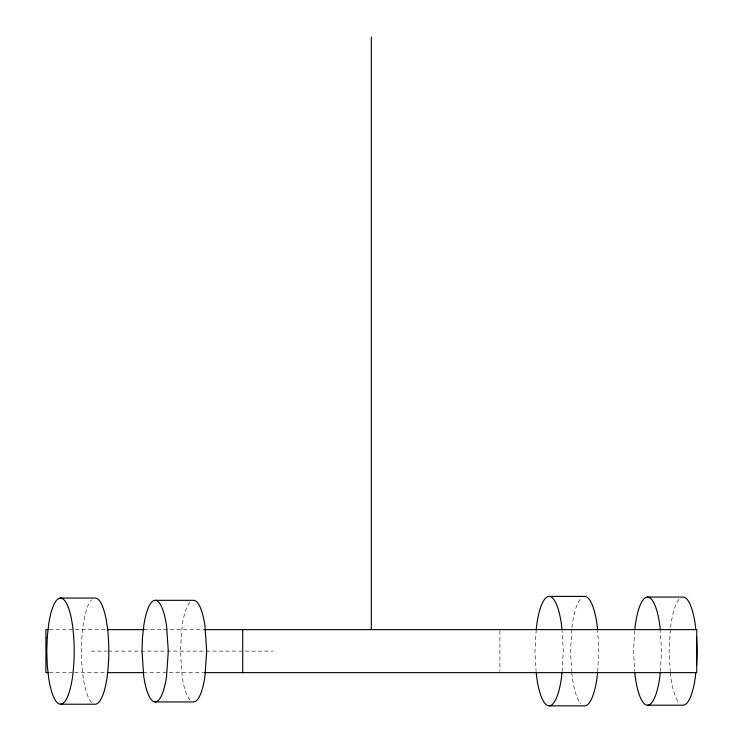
<?xml version="1.0" encoding="UTF-8"?>
<svg xmlns="http://www.w3.org/2000/svg" width="743" height="743" viewBox="0 0 743 743"><rect width="100%" height="100%" fill="white"/><g stroke="black" fill="none" stroke-linecap="round" stroke-linejoin="round"><path stroke-width="0.56" stroke-dasharray="3.71 2.79" d="M536.223 629.627L534.96 651.128L536.112 671.579M562.126 671.579L563.287 651.128L562.126 630.677M571.776 629.627L570.513 651.128L571.664 671.579M571.989 627.677L572.407 623.767A54.722 14.163 -90 0 1 581.007 598.273M597.678 671.579L598.839 651.128L597.678 630.677M634.708 630.705L633.547 651.128L634.708 671.551M660.36 671.551L661.53 651.128L660.36 630.705M670.372 629.627L669.09 651.128L670.26 671.551M670.613 627.417L670.966 624.092A54.072 13.996 90 0 1 679.464 598.904M49.363 629.627L106.435 629.627M144.328 629.627L205.347 629.627M91.203 651.128L107.308 651.128M108.459 651.128L205.068 651.128M206.22 651.128L272.913 651.128M49.363 672.629L73.715 672.629M74.644 672.629L106.138 672.629M143.353 672.629L203.424 672.629M670.372 672.629L670.966 678.164A54.072 13.996 -90 0 0 679.464 703.352M571.776 672.629L572.407 678.489A54.722 14.163 90 0 0 581.007 703.983M499.918 630.761L499.918 671.496M91.565 702.414A53.097 13.745 90 0 1 83.225 677.672C80.848 660.072 80.848 642.184 83.225 624.584A53.097 13.745 -90 0 1 91.565 599.842M190.134 700.212A50.812 13.151 90 0 1 182.146 676.539L180.391 651.128L182.146 625.727A50.812 13.151 -90 0 1 190.134 602.053"/><path stroke-width="1.11" d="M696.609 665.124L697.083 651.128L696.609 637.132M536.223 629.627L536.855 623.767A54.722 14.163 90 0 1 561.383 623.767L562.014 629.627M562.014 672.629L561.383 678.489A54.722 14.163 90 0 1 536.855 678.489L536.223 672.629M597.567 672.629L596.935 678.489A54.722 14.163 90 0 1 584.676 705.85L549.123 705.85M634.819 629.627L635.414 624.092A54.072 13.996 -90 0 1 659.654 624.092L660.248 629.627M660.248 672.629L659.654 678.164A54.072 13.996 90 0 1 635.414 678.164L634.819 672.629M695.801 672.629L695.207 678.164A54.072 13.996 -90 0 1 683.086 705.2L647.534 705.2M549.123 596.406L584.676 596.406A54.722 14.163 -90 0 1 596.935 623.767L597.567 629.627M647.534 597.056L683.086 597.056A54.072 13.996 90 0 1 695.207 624.092L695.801 629.627M60.517 598.041L95.123 598.041A53.097 13.745 -90 0 1 107.029 624.584C109.397 642.184 109.397 660.072 107.029 677.672A53.097 13.745 90 0 1 95.123 704.225L60.517 704.225M155.157 600.316L193.542 600.316A50.812 13.151 -90 0 1 204.929 625.727L206.693 651.128L204.929 676.539A50.812 13.151 90 0 1 193.542 701.94L155.157 701.94M48.23 629.627L45.917 629.627L45.917 672.629L48.23 672.629M107.298 629.627L144.328 629.627M204.548 629.627L696.748 629.627L696.748 672.629L204.585 672.629M107.298 672.629L143.492 672.629M371.333 37.15L371.333 629.627M242.747 629.627L242.747 672.629M47.246 637.392L46.772 651.128L47.246 664.874L48.62 677.672A53.097 13.745 90 0 0 72.415 677.672C74.792 660.072 74.792 642.184 72.415 624.584A53.097 13.745 -90 0 0 48.62 624.584L47.246 637.392M142.452 637.977L142.006 651.128L143.77 676.539A50.812 13.151 90 0 0 166.543 676.539L168.308 651.128L166.543 625.727A50.812 13.151 90 0 0 143.77 625.727L142.452 637.977"/></g></svg>
